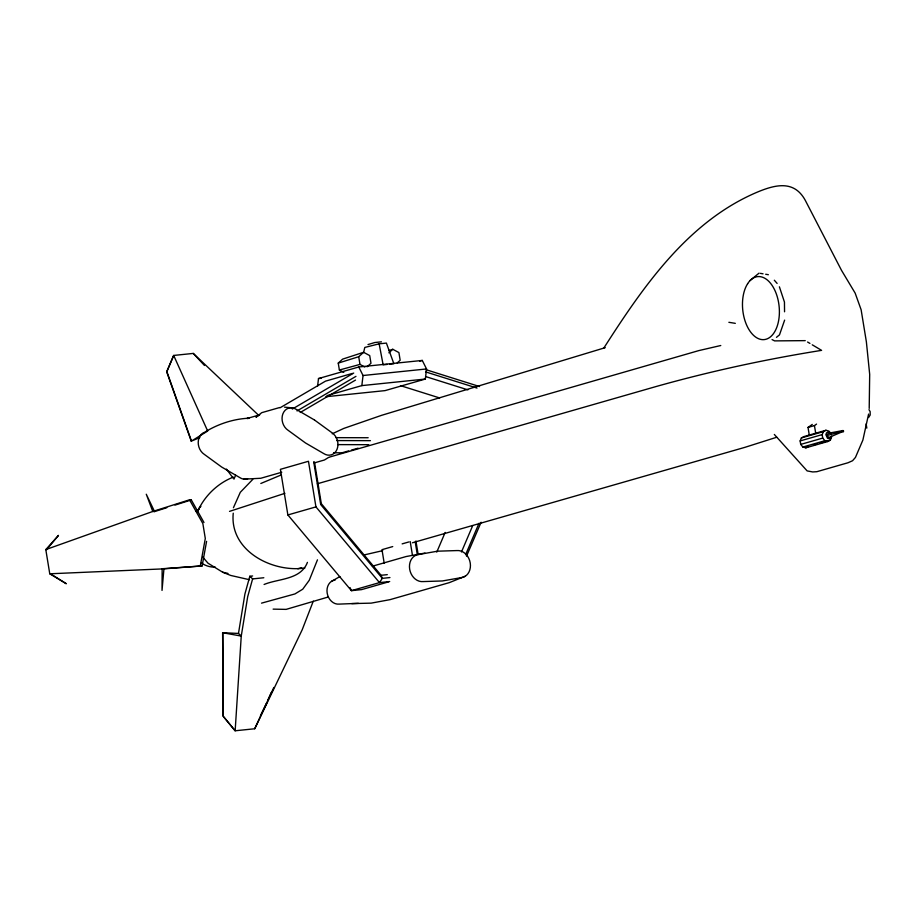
<?xml version="1.0" encoding="UTF-8"?>
<svg xmlns="http://www.w3.org/2000/svg" width="916" height="916" viewBox="0 0 916 916"><rect width="100%" height="100%" fill="white"/><g stroke="black" fill="none" stroke-linecap="round" stroke-linejoin="round"><path stroke-width="1.37" d="M869.204 408.399L869.685 374.346L866.376 341.84L861.132 309.78L855.155 293.109L841.529 270.38L805.256 200.295C794.401 180.429 776.333 184.265 757.979 191.845C688.179 221.031 643.089 286.754 603.747 348.183M233.248 513.178C229.401 550.596 271.88 572.718 304.833 568.057M202.115 565.928L163.941 568.847L162.029 590.419L162.155 568.733L202.115 565.928L206.592 541.345M326.92 395.632L361.831 385.613L363.045 375.514L358.786 366.984L318.505 378.548L317.589 386.128M325.775 396.743L385.052 390.617L425.333 379.052L426.547 368.953L422.287 360.435L358.786 366.984M273.804 687.469L254.728 728.758L235.149 730.785L241.251 636.082L238.481 633.437L244.916 594.015L249.828 576.256L252.633 575.969M363.583 352.58L364.797 347.439L379.144 343.832L386.403 343.088L393.869 363.732L389.85 364.144M200.329 565.802L205.299 538.494L202.86 523.563L189.52 499.815L152.777 511.46L45.8 549.589L49.762 573.794L66.33 583.744L50.563 573.851M868.597 414.066L862.883 440.069L855.452 457.416L852.556 460.737L847.953 462.775L816.866 471.694L812.721 471.946L807.133 470.904L774.329 434.459M249.828 576.256L252.61 578.912L247.698 596.671L241.251 636.082L222.622 632.727L223.092 716.163L235.149 730.785L223.298 716.358L222.828 632.922M784.634 320.119L779.493 334.855L776.459 337.34M313.283 601.148L302.188 629.796L254.728 728.758M317.463 559.836L309.265 580.263L302.738 589.206L294.918 593.946L261.529 603.14M831.579 437.172L830.354 440.161L827.801 441.512L805.782 447.832L802.874 447.042L800.721 444.409L800.149 440.928L801.374 437.94L803.939 436.589L825.957 430.268L828.865 431.058L831.007 433.692M827.801 441.512L824.892 440.722L822.74 438.088L822.167 434.608L823.404 431.619L825.957 430.268M831.499 436.142L830.766 437.94L829.243 438.741L827.492 438.272L825.854 434.608L826.598 432.81L828.121 431.997L829.873 432.478L831.155 434.058M436.772 552.108L445.165 532.425M461.481 551.936L472.679 525.681M465.591 554.718L479.011 523.265M466.507 556.172L481.106 522.246M199.848 437.562L191.261 441.18L207.68 431.035L173.685 355.442L193.265 353.416L258.289 414.971M233.935 479.171L235.63 475.232M266.659 702.938L260.488 715.636M267.815 700.328L271.285 692.496M197.341 512.09C204.062 496.438 217.436 483.316 233.328 477.121M233.431 507.727L240.301 492.304L252.805 479.343M826.885 435.569L828.282 433.279L842.995 430.531L843.682 431.173L828.969 437.493L826.885 435.569L842.525 431.287L842.995 430.531M868.574 417.536L870.2 414.982L870.143 411.593L868.986 409.647M307.433 562.367C300.677 580 278.739 578.42 264.083 584.477M199.035 508.311L200.902 506.365M343.798 372.377L339.378 370.018L338.244 363.102L342.63 359.129L363.583 352.305L369.72 355.591L370.98 363.274L367.076 366.801M338.244 363.102L358.717 356.725L363.583 352.305M388.876 352.82L392.781 349.294L398.907 352.568L400.166 360.263L397.246 362.908M749.952 280.594L759.055 273.128M809.286 435.123L808.027 427.429L812.263 424.417M808.027 427.429L814.438 425.585L816.557 424.085M328.626 457.405L324.459 459.992L314.222 462.935M280.067 407.792L325.501 381.148L352.374 373.43M292.319 409.051L353.725 373.052M297.013 410.929L355.958 376.361M300.253 412.475L355.522 380.083M331.489 581.374L339.916 576.553M805.782 447.832L808.336 446.481M332.245 433.783L343.809 428.413L381.525 415.349L605.236 347.656M465.374 576.164L449.275 582.645L390.01 599.659L371.152 603.14L351.801 603.61M260.82 483.488L281.189 474.957M229.527 511.38L284.899 493.335M776.734 437.241L744.834 447.363L412.418 542.776M388.842 350.576L392.781 349.294M154.564 511.586L146.274 494.228L152.777 511.46L154.564 511.586L166.815 507.693M174.979 505.105L191.307 499.93L203.982 522.498M328.168 597.026L286.136 609.38L273.117 609.129M297.837 568.79L301.662 567.634M329.302 457.141L698.851 350.588L720.766 345.515M367.992 344.565L374.793 342.527L381.4 341.84M419.597 361.202L422.287 360.435M279.666 407.528L261.747 412.669L255.965 417.181L259.709 414.845L246.954 418.509L249.141 418.337M348.71 450.867L341.989 452.802L333.573 452.779M351.4 450.1L358.11 448.176M281.784 472.244L260.797 478.267L243.748 479.16M317.383 483.762L656.623 386.38C710.85 371.163 765.971 359.232 821.583 350.359L812.252 344.805M315.94 506.892L308.463 461.275L280.399 469.335L287.876 514.952L315.94 506.892L379.487 582.61L389.689 581.557M392.735 546.577L381.983 549.669L384.205 563.248M402.147 543.875L408.868 541.951M801.374 437.94L823.404 431.619M800.149 440.928L822.167 434.608M372.48 566.191L406.154 556.527L425.001 553.058M800.721 444.409L822.74 438.088M802.874 447.042L824.892 440.722M813.511 444.993L817.404 443.882M819.992 443.138L830.354 440.161M388.35 581.935L361.625 589.606L351.423 590.66L287.876 514.952M339.378 370.018L359.977 364.408L364.877 367.03M382.751 550.642L363.835 555.004M387.159 364.419L383.14 364.843L379.144 343.832M318.505 378.548L321.321 378.262M363.045 375.514L426.547 368.953M361.831 385.613L425.333 379.052M252.61 578.912L263.831 577.744M314.497 462.065L321.31 503.674L381.067 575.294L387.296 574.653M389.941 577.561L382.315 578.351L379.487 582.61L351.423 590.66L350.038 587.614M49.762 573.794L163.941 568.847M358.374 603.346L339.08 604.113A12.229 9.939 74 0 1 327.172 593.11A12.229 9.939 74 0 1 335.142 580.057M248.557 418.223C233.168 418.955 217.733 424.131 204.669 432.238A12.229 9.939 74 0 0 198.211 442.302A12.229 9.939 74 0 0 204.257 454.336L221.661 467.034L239.889 477.637A12.229 9.939 74 0 0 247.641 478.862M805.244 340.637L774.592 340.889L772.062 339.584M335.92 437.653L368.175 437.733M336.79 440.573L370.442 440.653M337.958 444.615L368.805 444.695M222.622 632.727L238.481 633.437M189.52 499.815L191.307 499.93M284.521 407.162L292.399 407.872M728.873 322.306L735.308 323.348M760.383 273.357L763.039 273.804M765.696 274.262L768.352 274.708M202.802 557.134L208.024 563.214L222.657 572.214L227.958 573.416M249.473 579.725L230.706 575.443L222.657 572.214M425.619 369.572L479.549 386.541M425.768 371.942L477.007 388.063M426.077 376.705L467.87 389.861M400.544 385.659L439.646 397.956M807.58 342.023L809.916 343.408M842.525 431.287L843.224 431.94M193.265 353.416L204.486 365.473M774.329 280.227L777.112 283.41M226.412 469.072L233.099 478.049M381.067 575.294L382.315 578.351L320.703 504.544L313.696 461.756M191.387 440.882L166.838 371.564L173.685 355.442L166.701 371.862L191.261 441.18M779.39 286.8L784.451 302.062L784.554 311.784M866.135 423.913L866.822 428.104M814.438 425.585L815.698 433.279M415.933 540.978L418.165 554.558M415.246 542.066L417.249 554.295M410.208 541.562L412.429 555.142M358.717 356.725L359.977 364.408M215.306 567.141A30.617 24.869 74 0 1 201.28 562.985M195.921 511.3A30.617 24.869 74 0 1 199.241 509.101M58.429 535.459L46.602 549.634L45.8 549.589L58.429 535.459M461.275 577.63L442.382 580.962L423.066 581.58A13.763 11.175 74 0 1 409.67 569.202A13.763 11.175 74 0 1 418.635 554.524L437.516 551.192L456.844 550.573A13.763 11.175 74 0 1 470.229 562.951A13.763 11.175 74 0 1 461.275 577.63M314.486 419.997L296.257 409.395A12.229 9.939 74 0 0 282.907 413.78A12.229 9.939 74 0 0 288.082 430.28L305.497 442.966L323.726 453.569A12.229 9.939 74 0 0 337.077 449.195A12.229 9.939 74 0 0 331.901 432.695L314.486 419.997M747.639 283.697A31.659 18.274 84.1 0 0 756.479 337.626A31.659 18.274 84.1 0 0 778.68 303.024A31.659 18.274 84.1 0 0 747.639 283.697"/></g></svg>
